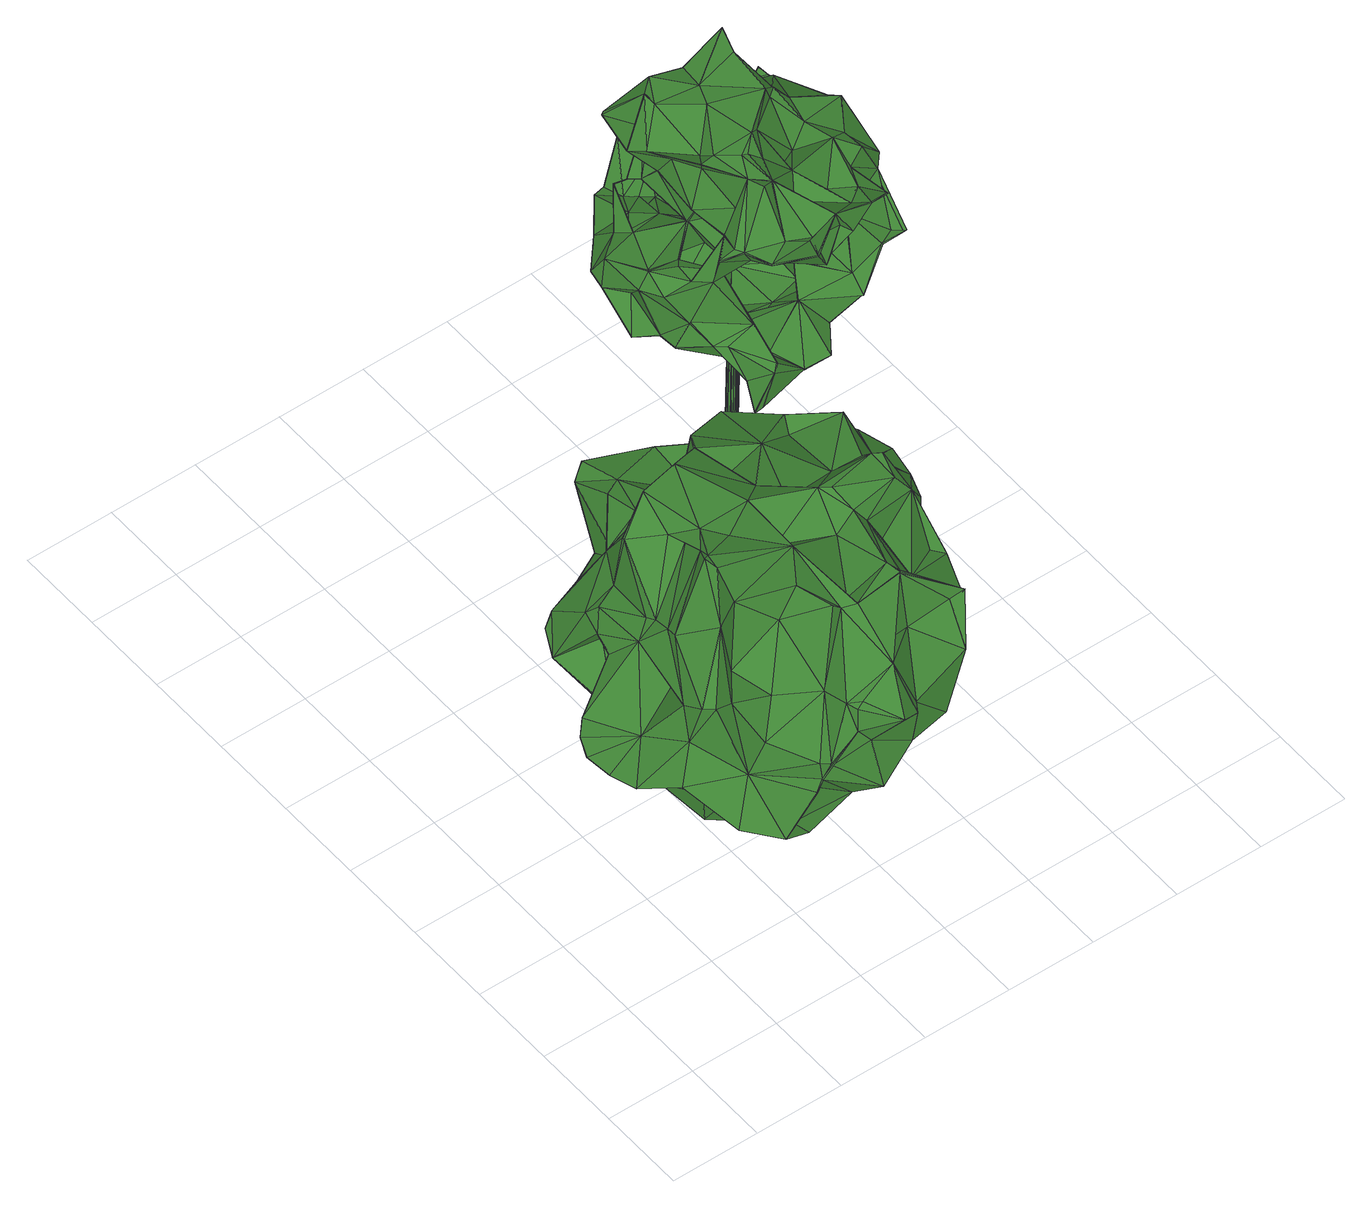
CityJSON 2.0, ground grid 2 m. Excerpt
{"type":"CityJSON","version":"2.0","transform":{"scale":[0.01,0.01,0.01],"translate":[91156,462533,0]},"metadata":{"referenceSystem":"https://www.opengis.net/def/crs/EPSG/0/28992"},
"CityObjects":{
"tree1":{"type":"SolitaryVegetationObject","attributes":{"gtid":57,"crown_width_m":8.28,"crown_median_z":5.49,"trunk_H_m":5.15,"trunk_DBH_m":0.322,"trunk_radius_m":0.161,"trunk_base_height_m":0.34,"original_gtid":"58"},"geometry":[{"type":"Solid","lod":"3","boundaries":[[[[0,1,2]],[[0,3,1]],[[4,5,6]],[[7,8,9]],[[10,11,12]],[[9,8,13]],[[14,15,16]],[[17,18,19]],[[20,21,22]],[[23,22,21]],[[24,25,7]],[[26,7,25]],[[27,28,10]],[[29,30,21]],[[23,21,30]],[[31,8,26]],[[32,33,34]],[[35,36,37]],[[38,39,40]],[[41,42,43]],[[44,43,45]],[[44,45,46]],[[18,47,48]],[[22,49,50]],[[5,4,51]],[[52,53,54]],[[55,56,57]],[[58,52,59]],[[58,59,60]],[[40,61,57]],[[62,63,64]],[[65,63,62]],[[65,62,64]],[[66,67,68]],[[5,69,70]],[[71,72,73]],[[74,75,76]],[[70,77,78]],[[69,77,70]],[[78,77,31]],[[79,80,81]],[[82,83,84]],[[13,85,86]],[[82,84,87]],[[55,88,89]],[[90,91,92]],[[80,72,71]],[[93,94,72]],[[93,72,80]],[[95,7,96]],[[52,54,59]],[[97,98,99]],[[100,101,102]],[[103,101,100]],[[104,105,106]],[[3,107,108]],[[48,109,18]],[[110,111,112]],[[113,111,110]],[[114,36,35]],[[112,114,35]],[[13,8,51]],[[102,101,28]],[[102,28,27]],[[8,77,51]],[[48,115,23]],[[48,23,109]],[[97,99,116]],[[117,118,119]],[[46,118,117]],[[7,120,96]],[[121,93,80]],[[122,38,57]],[[98,87,123]],[[98,123,124]],[[23,30,109]],[[18,3,47]],[[125,126,127]],[[67,128,129]],[[83,130,84]],[[76,94,74]],[[63,29,21]],[[131,49,132]],[[133,50,134]],[[64,21,20]],[[133,20,50]],[[73,135,136]],[[137,135,73]],[[50,20,22]],[[89,53,138]],[[139,140,141]],[[142,143,144]],[[77,69,51]],[[138,145,55]],[[66,146,41]],[[147,67,148]],[[35,37,112]],[[74,149,75]],[[150,151,139]],[[152,153,93]],[[121,152,93]],[[86,154,155]],[[48,47,156]],[[147,85,4]],[[102,27,99]],[[116,99,27]],[[70,78,157]],[[123,102,124]],[[158,159,160]],[[161,160,159]],[[162,76,163]],[[83,164,165]],[[51,85,13]],[[52,138,53]],[[29,63,113]],[[81,166,79]],[[167,53,88]],[[2,142,168]],[[26,8,7]],[[50,136,134]],[[29,110,169]],[[113,110,29]],[[99,124,102]],[[99,98,124]],[[80,71,170]],[[80,170,81]],[[171,172,173]],[[173,172,174]],[[119,175,176]],[[177,174,178]],[[179,110,17]],[[17,110,180]],[[95,181,182]],[[34,182,181]],[[150,139,144]],[[156,183,184]],[[118,175,119]],[[97,116,185]],[[186,185,116]],[[187,125,141]],[[92,188,189]],[[176,151,150]],[[148,85,147]],[[190,87,98]],[[191,192,18]],[[123,87,84]],[[123,100,102]],[[43,193,41]],[[12,27,10]],[[51,4,85]],[[57,38,40]],[[29,169,30]],[[168,125,194]],[[119,189,117]],[[16,117,189]],[[170,166,81]],[[142,144,168]],[[112,111,195]],[[118,46,196]],[[12,116,27]],[[143,185,186]],[[12,143,186]],[[55,145,56]],[[68,38,122]],[[68,146,66]],[[53,89,88]],[[56,122,57]],[[197,198,199]],[[33,31,25]],[[26,25,31]],[[185,37,36]],[[52,58,138]],[[200,138,58]],[[31,77,8]],[[140,68,201]],[[60,202,203]],[[203,202,107]],[[57,88,55]],[[144,125,168]],[[201,68,122]],[[204,49,131]],[[89,138,55]],[[9,120,7]],[[201,187,140]],[[50,49,204]],[[65,205,105]],[[206,163,75]],[[39,129,40]],[[76,162,94]],[[207,59,54]],[[158,208,209]],[[159,79,166]],[[194,210,0]],[[47,183,156]],[[128,211,4]],[[20,133,64]],[[179,169,110]],[[84,100,123]],[[60,203,200]],[[202,208,212]],[[213,214,215]],[[203,0,210]],[[127,56,145]],[[16,189,14]],[[14,103,171]],[[154,178,155]],[[96,155,178]],[[216,196,46]],[[42,196,216]],[[105,164,217]],[[218,167,213]],[[66,193,219]],[[95,220,198]],[[5,51,69]],[[221,198,220]],[[43,44,154]],[[3,0,107]],[[187,126,125]],[[222,67,66]],[[148,67,222]],[[68,39,38]],[[172,221,174]],[[158,160,208]],[[160,183,208]],[[34,181,197]],[[223,224,180]],[[148,86,85]],[[131,132,225]],[[223,37,185]],[[167,88,61]],[[41,146,226]],[[171,221,172]],[[227,221,171]],[[134,136,135]],[[97,36,98]],[[158,209,159]],[[104,164,105]],[[216,46,45]],[[171,173,15]],[[171,15,14]],[[86,219,154]],[[43,154,219]],[[73,136,228]],[[209,229,79]],[[222,66,219]],[[182,24,7]],[[108,202,212]],[[86,148,219]],[[222,219,148]],[[86,120,13]],[[9,13,120]],[[207,80,229]],[[230,229,209]],[[208,230,209]],[[141,231,187]],[[140,187,231]],[[140,231,141]],[[33,25,34]],[[182,25,24]],[[182,34,25]],[[86,155,120]],[[101,103,28]],[[180,232,191]],[[120,155,96]],[[63,21,64]],[[139,233,144]],[[82,87,234]],[[195,63,114]],[[65,114,63]],[[207,230,59]],[[5,70,163]],[[206,5,163]],[[202,60,230]],[[230,60,59]],[[202,230,208]],[[95,182,7]],[[201,122,235]],[[0,168,194]],[[0,2,168]],[[80,79,229]],[[207,229,230]],[[191,232,192]],[[142,192,232]],[[142,180,224]],[[195,111,63]],[[144,143,12]],[[40,129,213]],[[36,114,236]],[[165,104,32]],[[165,32,34]],[[223,185,143]],[[106,237,104]],[[237,32,104]],[[84,130,197]],[[144,12,150]],[[201,126,187]],[[235,126,201]],[[140,146,68]],[[200,145,138]],[[127,145,194]],[[194,145,210]],[[210,145,200]],[[58,60,200]],[[203,107,0]],[[238,53,239]],[[39,68,129]],[[71,240,241]],[[181,95,198]],[[181,198,197]],[[56,127,235]],[[167,61,242]],[[162,72,94]],[[125,127,194]],[[92,189,11]],[[92,11,90]],[[84,197,199]],[[82,164,83]],[[30,169,179]],[[30,179,109]],[[142,224,143]],[[223,143,224]],[[160,184,183]],[[56,235,122]],[[161,115,160]],[[61,88,57]],[[218,243,6]],[[113,63,111]],[[67,211,128]],[[147,211,67]],[[93,74,94]],[[144,233,125]],[[167,239,53]],[[221,227,199]],[[3,244,47]],[[112,195,114]],[[43,219,193]],[[66,41,193]],[[183,47,244]],[[183,244,212]],[[217,164,82]],[[234,217,82]],[[234,65,217]],[[207,152,80]],[[54,152,207]],[[54,153,152]],[[42,45,43]],[[216,45,42]],[[191,18,17]],[[73,228,240]],[[73,240,71]],[[65,105,217]],[[104,165,164]],[[133,205,64]],[[65,64,205]],[[199,198,221]],[[202,108,107]],[[236,245,36]],[[93,153,74]],[[189,176,150]],[[119,176,189]],[[176,175,118]],[[41,151,42]],[[235,127,126]],[[176,118,196]],[[75,163,76]],[[206,75,5]],[[157,162,163]],[[157,163,70]],[[209,79,159]],[[90,11,10]],[[246,245,247]],[[246,247,248]],[[190,234,87]],[[200,203,210]],[[96,178,95]],[[50,228,136]],[[204,131,249]],[[214,167,250]],[[214,250,215]],[[215,250,167]],[[251,162,157]],[[251,157,31]],[[31,157,78]],[[161,252,23]],[[252,225,132]],[[170,71,225]],[[159,166,170]],[[220,95,178]],[[220,178,174]],[[177,178,154]],[[225,249,131]],[[177,154,44]],[[185,36,97]],[[73,253,251]],[[251,253,162]],[[140,226,146]],[[91,10,28]],[[137,33,32]],[[40,213,242]],[[254,242,213]],[[177,44,46]],[[190,255,65]],[[221,220,174]],[[125,233,141]],[[139,141,233]],[[151,196,42]],[[134,135,237]],[[91,90,10]],[[68,67,129]],[[33,73,256]],[[33,137,73]],[[177,46,257]],[[257,174,177]],[[174,15,173]],[[257,15,174]],[[16,15,117]],[[254,213,258]],[[17,180,191]],[[186,116,12]],[[2,1,142]],[[192,142,1]],[[248,190,98]],[[65,255,114]],[[98,36,248]],[[248,36,245]],[[246,248,245]],[[115,161,23]],[[105,205,106]],[[106,205,237]],[[237,205,133]],[[237,133,134]],[[234,190,65]],[[49,22,23]],[[151,176,196]],[[259,189,188]],[[91,188,92]],[[260,261,75]],[[108,212,244]],[[248,247,190]],[[91,28,262]],[[238,54,53]],[[215,167,242]],[[103,262,28]],[[142,232,180]],[[263,75,149]],[[188,262,259]],[[263,260,75]],[[225,241,249]],[[80,152,121]],[[225,71,241]],[[227,264,84]],[[227,84,199]],[[100,264,103]],[[171,103,264]],[[171,264,227]],[[225,252,265]],[[225,265,170]],[[170,265,159]],[[252,161,265]],[[100,84,264]],[[18,1,3]],[[192,1,18]],[[238,239,263]],[[238,263,54]],[[263,239,260]],[[74,153,54]],[[263,74,54]],[[263,149,74]],[[128,243,218]],[[6,243,4]],[[128,4,243]],[[110,112,37]],[[110,37,180]],[[228,249,240]],[[103,259,262]],[[212,208,183]],[[241,240,249]],[[109,19,18]],[[139,226,140]],[[252,132,23]],[[249,228,204]],[[50,204,228]],[[251,256,73]],[[31,256,251]],[[33,256,31]],[[129,128,213]],[[72,253,73]],[[72,162,253]],[[40,242,61]],[[14,259,103]],[[189,259,14]],[[108,244,3]],[[137,32,135]],[[32,237,135]],[[236,114,247]],[[236,247,245]],[[255,190,247]],[[255,247,114]],[[188,91,262]],[[215,242,258]],[[213,215,258]],[[254,258,242]],[[160,266,184]],[[179,19,109]],[[17,19,179]],[[160,115,266]],[[115,48,266]],[[156,184,266]],[[48,156,266]],[[189,150,11]],[[150,12,11]],[[165,130,83]],[[213,167,214]],[[34,130,165]],[[197,130,34]],[[117,15,46]],[[46,15,257]],[[75,261,5]],[[5,261,260]],[[23,132,49]],[[139,151,226]],[[41,226,151]],[[5,260,218]],[[5,218,6]],[[147,4,211]],[[218,239,167]],[[218,260,239]],[[159,265,161]],[[180,37,223]],[[128,218,213]],[[267,268,269]],[[267,269,270]],[[270,269,271]],[[270,271,272]],[[269,268,273]],[[269,273,271]],[[271,273,274]],[[271,274,272]],[[273,268,275]],[[273,275,274]],[[274,275,276]],[[274,276,272]],[[275,268,277]],[[275,277,276]],[[276,277,278]],[[276,278,272]],[[277,268,279]],[[277,279,278]],[[278,279,280]],[[278,280,272]],[[279,268,281]],[[279,281,280]],[[280,281,282]],[[280,282,272]],[[281,268,283]],[[281,283,282]],[[282,283,284]],[[282,284,272]],[[283,268,285]],[[283,285,284]],[[284,285,286]],[[284,286,272]],[[285,268,287]],[[285,287,286]],[[286,287,288]],[[286,288,272]],[[287,268,289]],[[287,289,288]],[[288,289,290]],[[288,290,272]],[[289,268,291]],[[289,291,290]],[[290,291,292]],[[290,292,272]],[[291,268,293]],[[291,293,292]],[[292,293,294]],[[292,294,272]],[[293,268,295]],[[293,295,294]],[[294,295,296]],[[294,296,272]],[[295,268,297]],[[295,297,296]],[[296,297,298]],[[296,298,272]],[[297,268,299]],[[297,299,298]],[[298,299,300]],[[298,300,272]],[[299,268,301]],[[299,301,300]],[[300,301,302]],[[300,302,272]],[[301,268,303]],[[301,303,302]],[[302,303,304]],[[302,304,272]],[[303,268,305]],[[303,305,304]],[[304,305,306]],[[304,306,272]],[[305,268,307]],[[305,307,306]],[[306,307,308]],[[306,308,272]],[[307,268,309]],[[307,309,308]],[[308,309,310]],[[308,310,272]],[[309,268,311]],[[309,311,310]],[[310,311,312]],[[310,312,272]],[[311,268,313]],[[311,313,312]],[[312,313,314]],[[312,314,272]],[[313,268,315]],[[313,315,314]],[[314,315,316]],[[314,316,272]],[[315,268,267]],[[315,267,316]],[[316,267,270]],[[316,270,272]]]]}]},
"tree2":{"type":"SolitaryVegetationObject","attributes":{"gtid":58,"crown_width_m":6.01,"crown_median_z":5.97,"trunk_H_m":5.62,"trunk_DBH_m":0.241,"trunk_radius_m":0.12,"trunk_base_height_m":0.35,"original_gtid":"59"},"geometry":[{"type":"Solid","lod":"3","boundaries":[[[[317,318,319]],[[320,318,317]],[[321,322,323]],[[324,325,326]],[[327,328,329]],[[330,331,332]],[[333,334,335]],[[336,337,338]],[[339,338,337]],[[340,341,342]],[[343,344,345]],[[346,347,348]],[[349,350,351]],[[352,353,354]],[[355,356,357]],[[358,359,360]],[[361,362,363]],[[364,356,365]],[[366,367,368]],[[369,368,367]],[[370,371,372]],[[373,374,362]],[[375,376,377]],[[344,378,379]],[[380,376,375]],[[345,344,381]],[[379,381,344]],[[382,383,384]],[[385,383,382]],[[362,361,373]],[[340,342,386]],[[373,387,388]],[[328,389,329]],[[329,389,390]],[[391,392,336]],[[393,394,395]],[[349,351,396]],[[397,398,388]],[[332,399,330]],[[366,320,400]],[[320,401,400]],[[402,387,403]],[[340,386,404]],[[405,404,386]],[[406,407,408]],[[377,409,375]],[[410,411,412]],[[394,413,414]],[[415,416,417]],[[418,415,417]],[[355,419,420]],[[421,422,423]],[[424,425,426]],[[358,427,428]],[[350,429,351]],[[430,431,432]],[[433,432,431]],[[434,435,436]],[[437,438,391]],[[439,419,357]],[[420,419,439]],[[355,357,419]],[[431,440,441]],[[427,442,428]],[[443,444,383]],[[318,445,319]],[[317,401,320]],[[446,398,397]],[[447,413,448]],[[379,449,381]],[[450,451,452]],[[408,407,453]],[[407,454,453]],[[455,456,457]],[[370,458,459]],[[460,330,399]],[[461,462,463]],[[464,354,353]],[[465,390,389]],[[466,467,395]],[[468,319,469]],[[439,356,420]],[[365,356,439]],[[436,470,471]],[[436,471,434]],[[472,408,379]],[[473,368,369]],[[381,416,474]],[[421,451,422]],[[475,476,470]],[[344,476,475]],[[477,345,365]],[[369,478,473]],[[479,473,478]],[[480,481,482]],[[483,484,392]],[[416,415,363]],[[410,485,486]],[[410,486,487]],[[349,396,488]],[[489,490,491]],[[492,455,493]],[[494,334,495]],[[496,458,497]],[[496,497,385]],[[472,498,408]],[[464,353,499]],[[477,500,343]],[[363,415,361]],[[501,502,503]],[[501,503,488]],[[504,505,506]],[[507,508,344]],[[450,509,422]],[[510,422,509]],[[320,368,511]],[[512,511,368]],[[513,358,514]],[[393,395,515]],[[516,444,501]],[[517,486,347]],[[362,374,448]],[[393,362,448]],[[518,519,411]],[[457,321,520]],[[349,319,350]],[[361,387,373]],[[521,411,482]],[[448,413,394]],[[448,394,393]],[[364,365,345]],[[518,482,519]],[[388,387,522]],[[447,523,413]],[[477,439,500]],[[442,330,428]],[[524,435,525]],[[526,527,528]],[[526,458,527]],[[346,348,376]],[[529,494,495]],[[493,455,530]],[[531,532,528]],[[531,528,527]],[[339,533,441]],[[484,441,533]],[[484,533,339]],[[354,499,534]],[[535,458,536]],[[526,536,458]],[[506,425,495]],[[537,350,468]],[[538,539,434]],[[535,540,502]],[[467,541,542]],[[467,542,543]],[[336,338,391]],[[431,544,433]],[[545,546,485]],[[432,514,547]],[[437,454,407]],[[319,445,414]],[[517,347,346]],[[436,548,549]],[[489,548,436]],[[391,438,392]],[[538,402,403]],[[483,392,550]],[[551,552,553]],[[551,553,437]],[[554,512,473]],[[555,556,557]],[[558,557,556]],[[491,403,489]],[[388,522,397]],[[491,559,403]],[[554,541,512]],[[353,560,335]],[[441,484,561]],[[522,524,562]],[[382,563,385]],[[515,564,393]],[[565,393,564]],[[534,566,354]],[[566,352,354]],[[420,356,355]],[[493,530,367]],[[369,367,530]],[[470,567,471]],[[450,568,509]],[[493,367,569]],[[366,569,367]],[[517,570,566]],[[392,484,336]],[[437,391,338]],[[489,403,387]],[[510,423,422]],[[571,572,556]],[[394,445,395]],[[453,329,573]],[[366,368,320]],[[399,574,460]],[[333,560,575]],[[352,575,560]],[[431,441,544]],[[576,492,331]],[[541,467,512]],[[539,403,521]],[[577,578,579]],[[342,580,384]],[[581,552,551]],[[470,436,582]],[[549,582,436]],[[456,583,457]],[[580,382,384]],[[584,585,385]],[[586,552,432]],[[434,471,587]],[[443,501,444]],[[443,502,501]],[[344,343,507]],[[510,588,589]],[[526,359,428]],[[590,447,398]],[[506,505,591]],[[592,593,478]],[[582,594,595]],[[479,478,593]],[[584,563,524]],[[542,541,596]],[[542,596,356]],[[356,364,542]],[[597,421,423]],[[411,519,482]],[[459,458,496]],[[450,422,451]],[[598,329,390]],[[385,497,599]],[[502,600,601]],[[357,593,439]],[[500,439,593]],[[356,596,357]],[[400,602,366]],[[400,332,602]],[[322,603,544]],[[572,571,604]],[[475,577,378]],[[562,605,522]],[[606,369,607]],[[554,473,608]],[[609,581,437]],[[543,542,364]],[[384,386,342]],[[555,463,462]],[[552,581,610]],[[405,386,444]],[[444,386,384]],[[467,515,395]],[[430,610,581]],[[430,581,609]],[[437,407,406]],[[432,610,430]],[[432,552,610]],[[517,346,570]],[[540,460,574]],[[564,543,611]],[[589,502,612]],[[589,612,423]],[[343,555,507]],[[379,573,449]],[[575,570,380]],[[352,570,575]],[[380,409,333]],[[452,613,450]],[[358,428,359]],[[614,425,615]],[[614,615,616]],[[522,605,397]],[[599,383,385]],[[599,443,383]],[[383,444,384]],[[537,398,446]],[[537,446,350]],[[446,397,429]],[[586,617,552]],[[566,570,352]],[[618,619,597]],[[620,621,481]],[[620,481,370]],[[482,481,621]],[[335,334,622]],[[622,334,623]],[[487,517,566]],[[594,624,625]],[[538,403,539]],[[598,449,329]],[[573,329,449]],[[338,609,437]],[[335,622,532]],[[380,570,346]],[[606,478,369]],[[559,491,402]],[[591,505,324]],[[495,425,626]],[[590,398,537]],[[317,627,401]],[[354,464,499]],[[463,593,461]],[[360,622,623]],[[334,628,623]],[[591,629,426]],[[630,389,631]],[[631,632,629]],[[584,524,633]],[[592,478,606]],[[599,497,619]],[[331,634,332]],[[602,332,634]],[[460,536,330]],[[423,618,597]],[[423,599,618]],[[394,414,445]],[[318,395,445]],[[446,429,350]],[[334,409,495]],[[495,409,504]],[[385,563,584]],[[463,555,343]],[[635,620,636]],[[333,575,380]],[[388,374,373]],[[550,472,483]],[[474,363,565]],[[512,368,473]],[[469,523,590]],[[319,523,469]],[[470,582,475]],[[348,485,546]],[[348,546,637]],[[396,351,405]],[[396,405,516]],[[352,560,353]],[[585,584,638]],[[450,613,568]],[[577,639,483]],[[579,639,577]],[[585,640,496]],[[421,597,451]],[[487,486,517]],[[629,591,324]],[[348,486,485]],[[535,641,497]],[[545,410,325]],[[425,506,426]],[[506,591,426]],[[579,642,604]],[[520,643,592]],[[475,582,595]],[[321,643,520]],[[441,643,321]],[[441,561,643]],[[579,592,643]],[[452,451,619]],[[597,619,451]],[[335,532,353]],[[532,499,353]],[[411,521,538]],[[538,434,411]],[[644,325,546]],[[549,415,418]],[[370,372,636]],[[568,535,588]],[[515,543,564]],[[601,645,646]],[[332,645,601]],[[584,633,638]],[[459,638,633]],[[581,551,437]],[[506,495,504]],[[586,529,626]],[[617,626,552]],[[586,626,617]],[[511,318,320]],[[495,626,529]],[[639,561,484]],[[639,484,483]],[[621,372,371]],[[351,647,340]],[[340,648,351]],[[536,428,330]],[[526,428,536]],[[497,641,613]],[[585,496,385]],[[459,633,370]],[[572,649,556]],[[558,556,649]],[[558,649,572]],[[349,488,627]],[[319,349,627]],[[322,583,603]],[[627,488,650]],[[627,650,401]],[[319,627,317]],[[511,651,466]],[[616,652,553]],[[489,361,548]],[[589,588,535]],[[589,535,502]],[[459,640,638]],[[496,640,459]],[[470,476,567]],[[333,335,560]],[[348,505,504]],[[637,505,348]],[[595,578,475]],[[468,350,319]],[[489,436,435]],[[525,435,371]],[[382,562,563]],[[562,524,563]],[[348,504,376]],[[377,376,504]],[[399,653,600]],[[654,624,582]],[[489,435,524]],[[501,488,396]],[[501,396,516]],[[650,400,401]],[[618,599,619]],[[331,492,634]],[[619,497,452]],[[497,613,452]],[[512,467,651]],[[512,651,511]],[[655,639,579]],[[643,639,655]],[[643,655,579]],[[643,561,639]],[[380,346,376]],[[650,503,601]],[[488,503,650]],[[460,540,536]],[[535,536,540]],[[544,323,322]],[[441,323,544]],[[321,323,441]],[[513,427,358]],[[513,433,427]],[[522,490,524]],[[656,372,621]],[[657,594,557]],[[475,578,577]],[[544,603,576]],[[654,508,625]],[[365,439,477]],[[577,483,378]],[[366,602,569]],[[630,631,324]],[[477,343,345]],[[343,500,463]],[[537,468,469]],[[593,357,596]],[[593,596,479]],[[567,658,630]],[[500,593,463]],[[493,569,602]],[[485,410,545]],[[572,657,558]],[[538,559,402]],[[458,531,527]],[[370,636,620]],[[629,324,631]],[[630,326,567]],[[324,326,630]],[[377,504,409]],[[375,409,380]],[[333,409,334]],[[327,652,328]],[[544,576,442]],[[544,442,427]],[[359,526,528]],[[359,528,622]],[[480,482,518]],[[388,398,374]],[[480,518,566]],[[434,539,521]],[[659,645,332]],[[646,645,659]],[[538,521,559]],[[513,514,433]],[[547,358,628]],[[358,360,628]],[[360,623,628]],[[622,360,359]],[[489,387,361]],[[558,657,557]],[[398,447,374]],[[552,614,553]],[[447,448,374]],[[410,412,325]],[[543,515,467]],[[466,651,467]],[[469,590,537]],[[442,576,331]],[[330,442,331]],[[324,546,325]],[[586,547,529]],[[432,547,586]],[[644,546,545]],[[644,545,325]],[[594,582,624]],[[529,547,494]],[[494,547,628]],[[334,494,628]],[[423,612,599]],[[443,599,612]],[[492,456,455]],[[492,576,456]],[[510,509,588]],[[568,588,509]],[[521,482,434]],[[567,465,658]],[[559,521,403]],[[650,646,400]],[[507,555,557]],[[340,647,605]],[[397,605,647]],[[475,378,344]],[[522,387,490]],[[613,641,568]],[[510,589,423]],[[567,476,465]],[[601,503,502]],[[371,370,633]],[[525,371,633]],[[525,633,524]],[[595,594,578]],[[540,574,502]],[[492,493,634]],[[602,634,493]],[[659,400,646]],[[579,556,592]],[[571,556,579]],[[579,604,571]],[[630,658,389]],[[465,389,658]],[[660,625,661]],[[585,638,640]],[[625,660,594]],[[507,594,660]],[[465,476,390]],[[505,637,546]],[[549,418,344]],[[486,348,347]],[[547,514,358]],[[648,405,351]],[[404,405,648]],[[656,621,620]],[[622,528,532]],[[416,381,417]],[[370,531,458]],[[534,531,370]],[[499,531,534]],[[532,531,499]],[[524,490,489]],[[474,416,363]],[[417,344,418]],[[598,390,476]],[[417,476,344]],[[417,381,476]],[[443,612,502]],[[369,530,455]],[[456,603,583]],[[576,603,456]],[[657,572,594]],[[415,548,361]],[[549,548,415]],[[662,474,364]],[[654,582,508]],[[432,433,514]],[[662,381,474]],[[379,408,573]],[[453,573,408]],[[616,553,614]],[[507,557,594]],[[482,621,434]],[[479,608,473]],[[553,327,663]],[[596,541,608]],[[596,608,479]],[[472,550,498]],[[578,594,579]],[[579,594,642]],[[455,607,369]],[[549,508,582]],[[433,544,427]],[[566,518,487]],[[382,580,340]],[[605,382,340]],[[382,605,562]],[[487,518,410]],[[411,410,518]],[[424,615,425]],[[616,615,424]],[[426,629,632]],[[631,389,632]],[[580,341,340]],[[344,508,549]],[[474,565,611]],[[564,611,565]],[[345,381,662]],[[345,662,364]],[[458,535,497]],[[661,625,508]],[[661,508,507]],[[474,611,364]],[[543,364,611]],[[378,483,472]],[[378,472,379]],[[659,332,400]],[[424,632,616]],[[426,632,424]],[[592,462,593]],[[461,593,462]],[[592,556,462]],[[555,462,556]],[[327,453,454]],[[616,632,652]],[[632,389,652]],[[328,652,389]],[[342,341,580]],[[327,329,453]],[[454,663,327]],[[553,652,327]],[[457,583,321]],[[321,583,322]],[[406,408,498]],[[406,498,550]],[[447,590,523]],[[654,625,624]],[[568,641,535]],[[502,574,600]],[[600,574,399]],[[601,646,650]],[[541,554,608]],[[351,429,647]],[[397,647,429]],[[471,567,326]],[[471,326,325]],[[318,466,395]],[[511,466,318]],[[621,435,434]],[[621,371,435]],[[635,636,372]],[[319,414,413]],[[319,413,523]],[[387,491,490]],[[402,491,387]],[[572,604,594]],[[594,604,642]],[[566,481,480]],[[566,534,481]],[[370,481,534]],[[656,620,635]],[[660,661,507]],[[505,546,324]],[[656,635,372]],[[626,425,614]],[[626,614,552]],[[565,664,393]],[[363,664,565]],[[362,393,664]],[[362,664,363]],[[431,430,440]],[[609,440,430]],[[340,404,648]],[[601,653,332]],[[399,332,653]],[[406,550,665]],[[406,665,437]],[[601,600,653]],[[553,663,437]],[[437,663,454]],[[592,607,520]],[[606,607,592]],[[457,607,455]],[[520,607,457]],[[471,412,587]],[[471,325,412]],[[434,412,411]],[[434,587,412]],[[405,444,516]],[[339,337,484]],[[336,484,337]],[[339,441,440]],[[338,440,609]],[[338,339,440]],[[476,381,449]],[[476,449,598]],[[550,392,438]],[[665,550,438]],[[665,438,437]],[[666,667,668]],[[666,668,669]],[[669,668,670]],[[669,670,671]],[[668,667,672]],[[668,672,670]],[[670,672,673]],[[670,673,671]],[[672,667,674]],[[672,674,673]],[[673,674,675]],[[673,675,671]],[[674,667,676]],[[674,676,675]],[[675,676,677]],[[675,677,671]],[[676,667,678]],[[676,678,677]],[[677,678,679]],[[677,679,671]],[[678,667,680]],[[678,680,679]],[[679,680,681]],[[679,681,671]],[[680,667,682]],[[680,682,681]],[[681,682,683]],[[681,683,671]],[[682,667,684]],[[682,684,683]],[[683,684,685]],[[683,685,671]],[[684,667,686]],[[684,686,685]],[[685,686,687]],[[685,687,671]],[[686,667,688]],[[686,688,687]],[[687,688,689]],[[687,689,671]],[[688,667,690]],[[688,690,689]],[[689,690,691]],[[689,691,671]],[[690,667,692]],[[690,692,691]],[[691,692,693]],[[691,693,671]],[[692,667,694]],[[692,694,693]],[[693,694,695]],[[693,695,671]],[[694,667,696]],[[694,696,695]],[[695,696,697]],[[695,697,671]],[[696,667,698]],[[696,698,697]],[[697,698,699]],[[697,699,671]],[[698,667,700]],[[698,700,699]],[[699,700,701]],[[699,701,671]],[[700,667,702]],[[700,702,701]],[[701,702,703]],[[701,703,671]],[[702,667,704]],[[702,704,703]],[[703,704,705]],[[703,705,671]],[[704,667,706]],[[704,706,705]],[[705,706,707]],[[705,707,671]],[[706,667,708]],[[706,708,707]],[[707,708,709]],[[707,709,671]],[[708,667,710]],[[708,710,709]],[[709,710,711]],[[709,711,671]],[[710,667,712]],[[710,712,711]],[[711,712,713]],[[711,713,671]],[[712,667,714]],[[712,714,713]],[[713,714,715]],[[713,715,671]],[[714,667,666]],[[714,666,715]],[[715,666,669]],[[715,669,671]]]]}]}
},
"vertices":[
[500,273,451],[406,264,415],[497,274,454],[442,194,383],[885,475,700],[804,366,808],[874,429,685],[647,626,815],[725,512,784],[741,665,742],[387,650,394],[533,627,393],[387,648,391],[832,614,790],[423,849,508],[477,838,560],[473,867,513],[247,283,327],[327,198,340],[260,212,444],[215,249,687],[205,276,579],[234,231,689],[262,168,543],[534,605,805],[556,527,844],[593,479,822],[341,672,386],[324,732,536],[86,285,519],[171,254,493],[628,428,877],[387,481,877],[500,478,882],[438,624,900],[207,474,454],[219,526,433],[242,476,385],[875,473,452],[868,476,466],[840,447,476],[745,676,410],[682,731,413],[721,810,524],[672,825,538],[697,813,520],[575,872,488],[361,107,368],[287,82,419],[285,248,657],[298,299,817],[788,498,799],[722,145,469],[777,216,575],[731,104,636],[801,327,414],[800,387,407],[865,421,427],[705,148,454],[674,90,511],[614,130,462],[802,352,466],[269,402,602],[161,368,545],[210,300,657],[230,466,678],[787,628,446],[821,589,590],[782,552,463],[783,428,871],[769,373,858],[509,200,817],[536,185,824],[484,318,905],[759,143,752],[712,246,730],[653,207,821],[764,440,871],[650,412,878],[516,11,663],[544,85,738],[468,79,687],[275,602,688],[285,586,827],[315,676,691],[865,562,687],[857,698,674],[223,622,629],[811,295,451],[803,268,447],[426,589,474],[371,641,536],[546,674,536],[649,201,820],[650,201,822],[547,716,827],[659,768,774],[224,593,416],[176,661,498],[244,645,414],[307,757,542],[307,756,538],[266,743,521],[391,811,518],[350,530,842],[264,457,723],[369,500,842],[559,200,505],[488,118,465],[219,140,439],[168,347,446],[60,405,520],[155,440,478],[68,344,517],[106,479,535],[341,57,537],[325,659,375],[550,878,483],[562,829,350],[537,831,346],[753,695,766],[559,158,709],[819,483,447],[219,720,550],[198,714,520],[648,480,484],[700,486,486],[695,387,473],[852,454,671],[798,528,554],[324,596,845],[378,247,619],[335,210,547],[248,375,762],[332,394,904],[346,401,898],[338,363,902],[421,433,876],[744,248,462],[589,623,424],[755,564,492],[589,624,427],[394,377,428],[363,524,440],[487,479,440],[688,352,465],[785,627,443],[932,593,640],[909,669,642],[761,144,751],[534,625,390],[647,706,399],[662,195,666],[733,157,730],[707,740,627],[733,720,749],[322,110,419],[660,358,853],[401,86,547],[454,77,615],[367,72,541],[365,73,544],[631,219,846],[683,347,818],[285,582,827],[349,606,898],[457,81,670],[751,332,604],[524,395,418],[165,280,477],[447,103,675],[387,867,672],[423,892,685],[424,894,682],[562,848,670],[560,827,349],[574,761,393],[625,830,590],[642,749,718],[218,252,446],[259,337,425],[515,666,855],[517,664,856],[458,100,422],[351,101,510],[251,521,394],[324,562,428],[674,507,515],[441,744,573],[521,737,441],[209,566,626],[250,284,325],[317,253,368],[716,687,444],[543,374,426],[76,447,528],[576,763,395],[425,651,746],[479,673,724],[408,703,718],[718,261,478],[750,517,471],[595,130,464],[552,273,470],[335,316,656],[258,412,742],[722,350,739],[582,63,623],[499,56,449],[479,68,582],[582,325,445],[864,561,684],[482,84,430],[789,469,620],[689,498,624],[662,397,515],[688,806,521],[260,481,712],[821,358,691],[778,688,608],[560,720,657],[438,803,700],[797,611,586],[245,476,383],[333,439,447],[446,171,651],[743,674,412],[398,779,707],[367,347,801],[564,36,628],[574,66,518],[670,559,538],[279,291,372],[539,540,527],[235,596,659],[771,443,457],[168,468,544],[356,438,874],[735,159,728],[810,267,630],[487,311,798],[513,233,793],[762,389,467],[872,429,682],[460,102,421],[287,468,504],[236,544,628],[202,519,615],[269,630,519],[447,314,726],[633,361,647],[616,354,816],[388,110,540],[542,227,799],[772,443,460],[199,518,618],[504,395,827],[493,818,571],[701,485,489],[422,801,533],[827,288,681],[801,306,692],[384,733,571],[757,148,739],[382,733,575],[399,88,550],[343,57,534],[541,476,34],[525,475,34],[540,480,35],[530,453,550],[529,457,550],[513,453,550],[538,484,35],[527,461,550],[536,487,35],[524,464,550],[532,489,35],[521,467,550],[528,491,35],[517,468,550],[524,491,35],[513,469,550],[520,490,35],[509,468,550],[516,489,34],[505,466,550],[513,486,34],[502,463,550],[511,482,34],[499,460,550],[509,479,34],[498,456,549],[509,474,34],[497,452,549],[510,470,34],[498,448,549],[511,466,33],[500,444,549],[514,463,33],[503,441,549],[518,461,33],[506,438,549],[521,459,33],[510,437,549],[526,459,33],[514,436,549],[530,460,34],[518,437,549],[534,461,34],[522,439,549],[537,464,34],[525,442,549],[539,467,34],[528,445,550],[541,472,34],[529,449,550],
[1046,1316,457],[986,1310,448],[1016,1367,419],[1088,1264,406],[1288,1088,545],[1342,1081,553],[1323,1105,545],[899,1311,869],[882,1350,849],[955,1305,816],[1035,1058,746],[1050,1142,817],[956,1081,748],[1318,1260,547],[1302,1194,542],[1286,1265,429],[1166,1358,823],[1208,1324,833],[1259,1431,729],[1167,1020,721],[1199,1053,736],[1214,1023,765],[1279,1056,720],[1037,1581,586],[1057,1576,588],[1083,1603,599],[973,1073,544],[951,1147,644],[971,1072,544],[1047,1388,874],[976,1419,804],[985,1415,932],[1061,1464,427],[1010,1489,447],[1015,1544,472],[1145,1458,738],[1185,1490,759],[1146,1459,736],[902,979,424],[927,1037,446],[922,980,424],[1348,1292,743],[1331,1314,738],[1329,1314,738],[820,1338,597],[808,1331,532],[824,1238,593],[894,1098,511],[915,1079,512],[1161,1220,453],[1137,1149,493],[1092,1171,438],[1148,1068,433],[1130,1362,640],[1060,1291,642],[1121,1267,680],[811,1369,542],[813,1368,541],[1158,1415,952],[1066,1416,902],[1158,1414,954],[1059,1127,704],[986,1101,689],[1094,1404,872],[919,1130,646],[1071,1518,569],[1156,1525,509],[1089,1574,590],[1145,1467,527],[1083,1602,597],[888,1399,573],[877,1446,532],[1022,1157,844],[945,1098,750],[1167,1019,722],[1114,1019,694],[821,1255,449],[902,1323,427],[906,1275,464],[1122,1560,487],[934,1518,544],[885,1438,512],[1312,1343,470],[1219,1255,427],[1144,1330,376],[895,1409,697],[895,1407,697],[1057,1576,586],[1122,1562,489],[1038,958,790],[1037,960,791],[984,1032,735],[1160,1380,914],[936,1461,820],[974,1418,803],[976,1402,809],[902,1345,423],[901,1345,421],[846,1236,634],[846,1187,604],[899,1173,625],[903,1218,626],[902,977,425],[901,978,426],[1345,1513,610],[1362,1464,600],[1319,1503,592],[1036,1194,870],[1083,1225,875],[985,1214,885],[1367,1198,654],[1363,1277,644],[984,1512,494],[1233,1090,741],[1256,1143,733],[1253,1194,774],[1301,1165,742],[927,1364,728],[984,1295,633],[982,1294,633],[1124,1018,799],[1146,1033,740],[955,986,493],[1278,1058,721],[1237,1131,628],[1342,1212,558],[1197,1507,495],[1151,1584,495],[930,1319,432],[934,1462,522],[850,1334,545],[810,1332,531],[906,1094,743],[1362,1462,602],[1344,1513,612],[1339,1483,610],[985,1033,737],[1059,1014,770],[1257,1118,486],[1323,1105,543],[1289,1087,543],[1215,1362,622],[1157,1354,604],[1311,1343,472],[1002,1045,425],[1021,1088,421],[962,1044,505],[1176,1463,745],[961,1149,735],[950,1271,488],[942,1197,489],[1022,1446,541],[972,1359,514],[984,1244,736],[946,1337,761],[1030,1043,703],[1080,1095,423],[884,1157,532],[1024,1212,702],[959,1149,734],[965,994,508],[1109,1012,417],[1051,1019,410],[1047,1406,711],[1049,1404,712],[1038,1401,723],[1112,1086,689],[1178,1078,719],[917,1469,833],[937,1462,822],[1012,1485,748],[1131,1463,439],[916,1374,577],[913,1384,576],[896,1408,696],[1284,1149,525],[1256,1120,486],[1209,1322,834],[1168,1292,883],[1221,1408,513],[1246,1487,604],[1030,1042,704],[1185,1450,735],[967,993,507],[1196,1507,493],[1273,1474,467],[1191,1395,470],[1059,1356,909],[957,1361,921],[1042,1311,907],[939,1184,596],[922,1240,611],[1378,1444,591],[1349,1451,588],[1032,1232,426],[1014,1151,420],[1291,1210,747],[1292,1209,749],[857,1213,465],[1151,1585,493],[1022,1455,767],[1011,1483,748],[1020,1455,765],[1207,1039,497],[912,1387,717],[945,1426,568],[918,1327,435],[988,1388,569],[1064,1289,566],[1302,1310,676],[1226,1336,684],[1286,1423,723],[1192,1310,827],[1194,1099,507],[1198,1396,708],[1260,1432,727],[1233,1090,739],[1130,1446,718],[1288,1435,569],[1272,1283,568],[935,1428,525],[910,1387,719],[910,1386,718],[1260,1418,541],[999,1111,420],[954,1079,448],[858,1167,470],[1341,1169,650],[910,1464,832],[950,1384,933],[1239,1265,767],[889,1292,560],[921,1241,613],[1092,1004,689],[1105,1122,757],[1127,1156,799],[1043,1108,868],[1023,1106,418],[970,1114,508],[1091,1093,513],[973,1150,496],[975,1150,488],[897,1407,697],[1178,1461,746],[1235,1133,628],[999,1464,544],[1023,1445,543],[856,1213,466],[857,1214,467],[1059,1449,721],[940,1225,753],[1334,1441,587],[1251,1177,523],[1091,1396,759],[1120,1121,500],[1091,1171,440],[955,1080,746],[1285,1395,434],[1144,1379,754],[1323,1173,546],[1103,1173,644],[1096,1197,612],[1121,1143,559],[1074,1559,589],[1197,1064,741],[984,1293,632],[1341,1081,552],[1072,1392,491],[1190,1394,472],[1188,1236,745],[948,1339,762],[1334,1442,585],[1312,1461,585],[947,1378,520],[980,1252,856],[1092,1091,514],[1051,1019,412],[1040,1231,526],[1065,1269,641],[1000,1045,423],[1337,1535,620],[905,1095,745],[1245,1489,603],[1304,1396,415],[1283,1396,432],[1235,1242,438],[1324,1106,544],[1135,1150,494],[976,1483,542],[1148,1067,435],[1207,1041,496],[1021,1088,419],[1214,1025,766],[1192,1132,724],[857,1168,472],[1267,1457,568],[1325,1463,595],[1072,1176,852],[1048,1190,868],[1042,1108,869],[1111,1181,785],[1316,1524,610],[1317,1523,612],[1096,1395,747],[1024,1306,715],[1288,1425,725],[1242,1315,789],[1029,1300,537],[949,1271,490],[1114,1249,842],[1095,1371,466],[1241,1313,791],[948,1205,892],[974,1238,835],[948,1204,890],[1021,1156,846],[1081,1318,548],[1263,1170,521],[1135,1288,786],[1146,1368,736],[950,1383,935],[1128,1304,536],[1156,1150,619],[1185,1343,582],[1311,1460,587],[1114,1217,541],[1211,1079,522],[949,1354,861],[1310,1343,470],[1212,1374,474],[965,1529,537],[1031,1522,500],[1015,1151,422],[1175,1359,439],[991,1194,473],[1041,1108,867],[1302,1394,416],[932,1318,537],[1123,1145,558],[1068,1282,798],[993,1193,475],[1019,1192,735],[1213,1355,493],[943,1199,491],[907,1201,513],[885,1159,533],[1073,1024,762],[850,1294,521],[1074,1022,761],[1087,1275,35],[1075,1275,35],[1087,1278,35],[1095,1272,596],[1094,1275,596],[1083,1272,597],[1085,1281,35],[1093,1278,597],[1084,1283,35],[1091,1280,597],[1081,1285,35],[1089,1282,597],[1078,1287,35],[1086,1283,597],[1075,1287,35],[1083,1284,597],[1072,1287,35],[1079,1283,597],[1069,1285,35],[1077,1282,597],[1066,1284,35],[1074,1280,597],[1065,1281,35],[1072,1278,597],[1063,1278,35],[1071,1275,597],[1063,1275,35],[1071,1272,597],[1063,1272,35],[1071,1268,597],[1065,1269,35],[1072,1266,597],[1066,1267,35],[1074,1263,597],[1069,1265,35],[1076,1261,597],[1072,1263,35],[1079,1260,597],[1075,1263,35],[1082,1260,597],[1078,1263,35],[1086,1260,597],[1081,1265,35],[1088,1261,596],[1083,1266,35],[1091,1263,596],[1085,1269,35],[1093,1266,596],[1087,1272,35],[1094,1268,596]
]}
